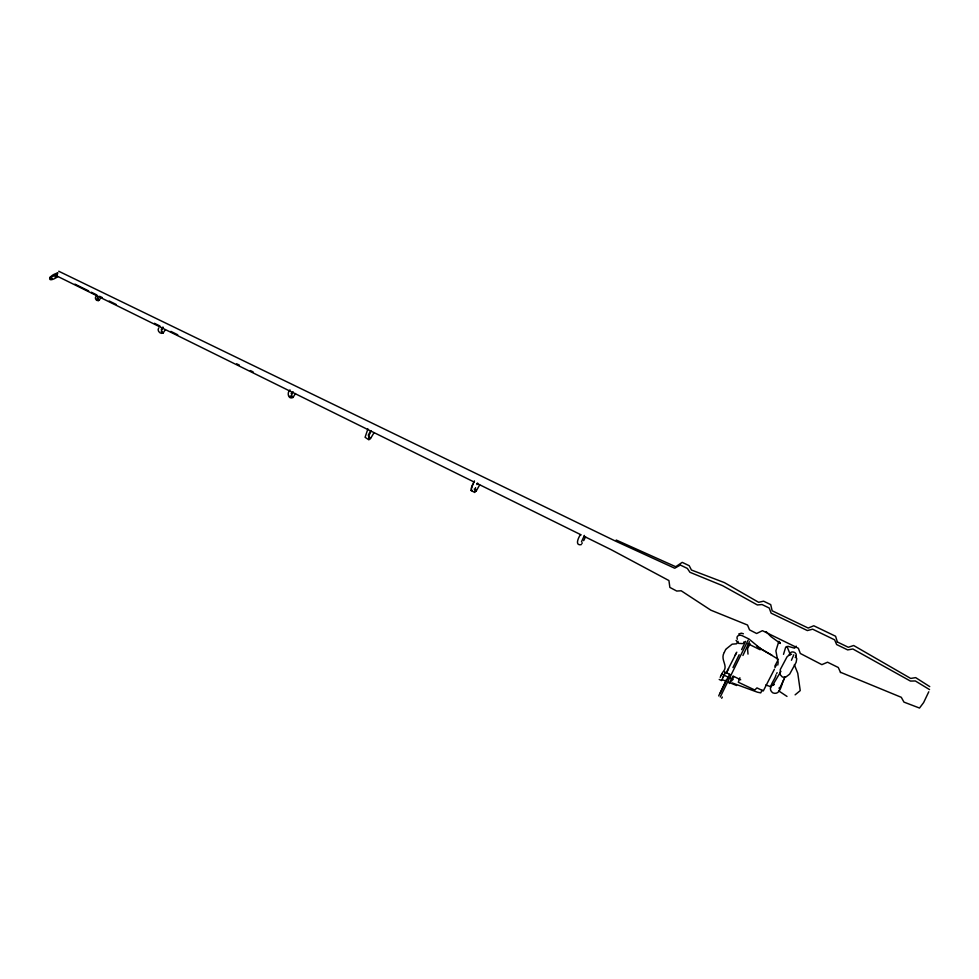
<?xml version="1.0" encoding="UTF-8"?>
<svg xmlns="http://www.w3.org/2000/svg" width="979" height="979" viewBox="0 0 979 979"><rect width="100%" height="100%" fill="white"/><g stroke="black" fill="none" stroke-linecap="round" stroke-linejoin="round"><path stroke-width="1.47" d="M771.893 655.147L759.826 648.49M158.708 327.965C156.64 330.694 160.495 334.598 163.126 332.995L161.217 331.343M777.767 665.047L778.134 662.722L775.894 650.851L778.77 641.6M289.992 389.911C286.663 392.567 288.242 399.86 292.966 397.498L291.044 395.712M724.068 652.797C720.214 659.748 728.254 665.671 723.579 671.19L726.222 672.903L736.808 652.185M367.92 428.875L365.081 437.295L368.875 439.828L370.564 437.943L368.508 436.732M471.168 490.552L474.729 492.449L476.357 490.332L474.215 489.133M783.506 654.351L785.745 647.033L788.291 646.385L794.581 648.171L796.208 646.177M795.229 657.607C799.402 652.54 789.759 648.967 789.245 655.367M162.367 327.255L161.266 329.654M475.537 487.64L474.852 491.385M739.916 677.774L738.313 682.241L754.772 689.999L756.975 687.894L763.29 690.929L774.365 669.342M581.881 543.712L582.211 542.807M581.502 541.717L584.414 535.415M928.777 691.786L923.625 702.579L919.514 708.05L903.947 702.102L901.292 697.305L840.447 672.255M784.289 678.839C781.364 682.987 780.948 695.788 772.957 692.924C766.092 688.408 775.246 679.977 776.029 674.764M791.436 660.262L793.785 654.804M57.418 272.798L56.99 275.894M96.285 295.964C93.262 299.268 98.818 303.16 100.213 298.534M97.692 296.747C97.288 300.223 95.563 300.822 98.365 298.375M718.684 695.91L726.491 679.414M165.39 329.666L163.126 332.995M726.797 672.438L728.547 668.706M295.487 393.509L292.966 397.498M785.121 676.734L779.382 689.069L779.296 687.552M370.356 431.409L368.214 435.239M373.856 433.036L370.368 438.776M749.437 641.734L742.926 655.502M741.617 649.615L745.533 641.367M748.127 640.217L720.25 697.011M479.686 484.923L476.1 491.189M743.55 642.86L744.04 641.832M580.192 535.072C578.21 538.034 574.759 545.829 581.171 544.691M722.991 677.174L724.974 673.038M724.644 674.152L721.511 680.576L719.198 679.426M585.552 536.871L583.668 540.665M739.169 654.731L732.953 667.556M724.289 652.344L725.574 649.726M735.094 655.33L736.257 652.981M729.624 674.347L720.067 693.438M729.257 683.489L732.671 676.611M721.18 675.302L722.832 671.973M720.189 677.358L721.841 674.029L733.038 679.61M750.049 643.729L747.552 648.685L748.005 654.107M731.546 681.115L733.846 676.55M762.127 690.195L760.72 692.875L757.416 692.19L732.17 682.926M774.854 666.075L777.669 660.715M774.94 667.69L776.286 665.133M476.895 484.593L477.691 483.112M371.139 430.931L369.156 435.129L368.863 438.776M291.142 393.754L291.656 392.848M293.137 391.808C290.836 393.252 292.831 399.591 289.735 396.201M721.67 698.247L722.355 697.085M738.044 641.331L736.587 643.79L732.145 644.182L725.794 649.273M780.936 671.3L772.431 685.618L772.81 685.08M163.273 327.231L161.596 330.412L161.829 332.787M776.604 673.417L777.155 672.732M795.119 694.845L800.235 690.599L797.763 673.246L794.361 664.765M57.969 272.957C47.604 275.344 46.258 284.399 57.847 276.665M51.324 279.162L52.352 278.464M675.632 566.78L682.216 562.362L689.216 565.715L691.431 570.023L724.399 582.603L758.615 602.293L763.571 601.179L770.718 604.618L772.137 610.774L808.189 628.053L813.782 625.765L835.589 636.252L837.437 642.175M738.717 634.013L741.299 633.193L743.379 633.756M57.467 274.181L49.782 277.828M54.995 276.935L56.268 276.274M50.076 277.192L50.761 276.898M51.079 279.137L51.789 278.844M742.633 643.619L738.668 643.387L736.073 640.388M791.607 654.229L789.735 654.51L787.018 656.872L780.287 669.526L780.214 674.641L782.392 677.04L785.525 677.272L789.649 674.139L796.123 662.355L796.759 658.732L795.609 656.187M765.737 684.994L771.268 686.842M722 679.548L725.99 681.176M728.633 682.253L736.6 685.508M616.219 540.029L675.767 566.743M837.326 641.979L848.291 647.266L853.676 645.516L910.69 678.435L915.671 677.627L929.744 686.609M58.74 271.244L615.314 541.008L674.715 568.236L680.356 565.042L687.368 568.444L689.938 572.287L722.649 585.699L757.379 604.961L762.041 604.545L769.237 608.032L771.122 613.16L807.357 630.562L812.68 629.191L834.622 639.838L836.653 644.561L847.667 649.909L852.88 648.991L910.421 681.066L915.353 680.968L929.548 689.595M748.078 643.815L760.181 649.762M74.93 284.13L88.636 290.885M91.377 292.231L96.86 294.936M99.601 296.282L102.342 297.628M109.195 301.006L116.048 304.383M154.437 323.29L159.92 325.995M170.884 331.392L177.737 334.769M236.673 363.796L239.414 365.143M250.379 370.551L253.12 371.898M57.247 276.188L474.203 482.072M476.944 483.418L581.183 534.889M583.925 536.247L611.361 549.794L668.938 580.559L669.856 587.412L676.722 591.047L681.2 590.79L710.864 610.186L747.515 625.03L749.547 629.889L756.632 633.499L762.433 630.684L798.362 648.282L800.332 653.482L821.858 664.643L827.549 662.208L838.293 667.494L840.606 672.597M726.638 672.83L730.469 674.739M733.026 676.012L740.699 679.83M756.963 646.336L778.378 659.381M778.746 690.917L786.994 696.424M760.659 648.722L749.033 639.054L742.4 635.799A4.21 3.084 25.9 0 0 738.056 635.787A4.21 3.084 25.9 0 0 737.383 639.214M766.141 631.651L770.962 636.619L780.385 643.46L779.015 641.282M786.994 646.397L790.396 654.878M472.147 490.21A7.502 1.444 -64 0 1 471.229 488.484A7.502 1.444 -64 0 1 474.411 481.032M471.609 488.325A6.4 1.224 -64 0 1 472.943 484.409M473.652 482.904A6.4 1.224 -64 0 1 474.436 481.448M97.447 299.329L98.646 300.48L97.447 299.329M774.156 684.492L773.398 684.688L774.156 684.492"/></g></svg>
